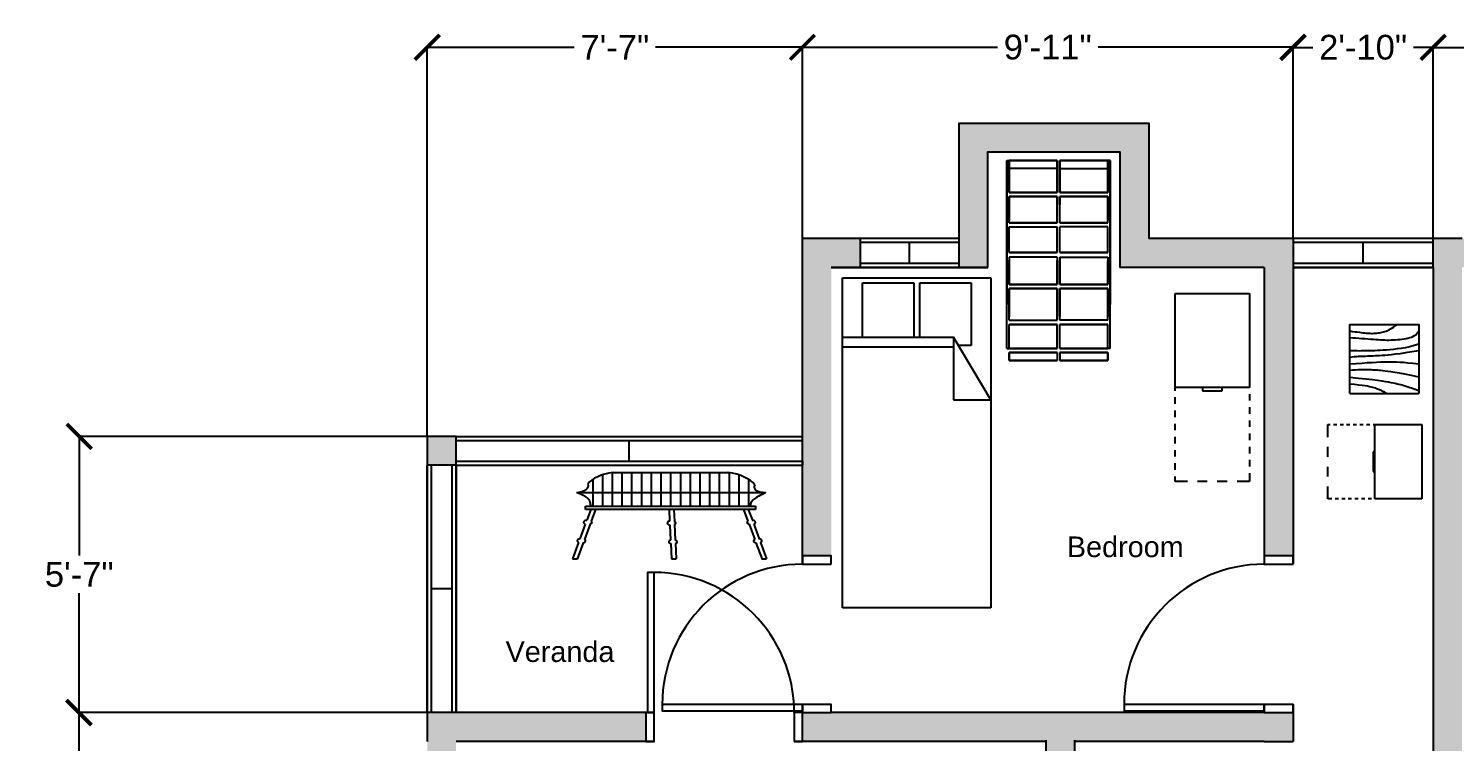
# Model space of a CAD drawing. Header units: inches. Extents: x -468 to 408, y -566 to 68.
# Drawn here: x -462.9 to -117, y -104.5 to 68.4 of the extents above; entities that cross this region are included whole.
import ezdxf

# ---------------------------------------------------------------- set-up
doc = ezdxf.new("R2010")
doc.units = ezdxf.units.IN
doc.header["$MEASUREMENT"] = 0
for name, color, linetype in [('Dimension', 34, 'Continuous'), ('Door Big', 3, 'Continuous'), ('Objects', 151, 'Continuous'), ('Offset', 20, 'Continuous'), ('Windows', 50, 'Continuous'), ('Writing', 95, 'Continuous')]:
    doc.layers.add(name, color=color, linetype=linetype)
doc.styles.get("Standard").update_dxf_attribs({"font": 'arial.ttf'})
doc.dimstyles.get("Standard").update_dxf_attribs({"dimtxt": 6, "dimasz": 6, "dimexe": 0.18, "dimexo": 0.0625, "dimgap": 0.09, "dimtad": 0, "dimtih": 1, "dimtoh": 1, "dimdec": 4, "dimzin": 0, "dimdsep": 46, "dimlunit": 4, "dimtxsty": 'Standard', "dimblk": 'ARCHTICK', "dimcen": 0.09, "dimclrd": 256, "dimclre": 256, "dimclrt": 256, "dimadec": 0, "dimazin": 0, "dimtfac": 1, "dimtdec": 4, "dimtofl": 0, "dimtmove": 0, "dimatfit": 3, "dimfxl": 1, "dimtfill": 1, "dimtolj": 1, "dimtzin": 0, "dimarcsym": 0})

# ---------------------------------------------------------------- blocks, each defined once
blk = doc.blocks.new('Bed - Queen')
at = {"linetype": 'Continuous'}
for p, q in [((0, -80.00003), (0, 0)), ((0, 0), (59.99999, 0)), ((59.99999, 0), (59.99999, -80.00003)), ((7.99999, -1.2), (28.79998, -1.2)), ((7.99999, -14.4), (7.99999, -1.2)), ((28.79998, -1.2), (28.79998, -14.4)), ((31.19999, -1.2), (51.99999, -1.2)), ((31.19999, -14.4), (31.19999, -1.2)), ((51.99999, -1.2), (51.99999, -16.4)), ((0, -14.4), (44.8, -14.4)), ((44.8, -16.8), (0, -16.8)), ((59.99999, -29.6), (44.8, -14.4)), ((44.8, -14.4), (44.8, -29.6)), ((51.99999, -16.4), (46.79936, -16.4)), ((44.8, -29.6), (59.99999, -29.6)), ((59.99999, -80.00003), (0, -80.00003))]:
    blk.add_line(p, q, dxfattribs=at)
blk = doc.blocks.new('Table - Square Woodgrain 42 x 42 in.')
at = {"linetype": 'Continuous'}
blk.add_line((0, -42), (42, -42), dxfattribs=at)
for points in [[(0, -4), (1.704, -4.2172), (3.2358, -4.4188), (4.615, -4.604), (5.8615, -4.7721), (6.9951, -4.9224), (8.0357, -5.0541), (9.0031, -5.1667), (9.9171, -5.2594), (10.7951, -5.3316), (11.6445, -5.3836), (12.4702, -5.4157), (13.277, -5.4283), (14.0698, -5.4217), (14.8535, -5.3964), (15.6331, -5.3526), (16.4133, -5.2908), (17.1986, -5.2103), (17.9913, -5.1062), (18.793, -4.9727), (19.6056, -4.8038), (20.4307, -4.5937), (21.2701, -4.3365), (22.1256, -4.0262), (22.9989, -3.6571), (23.888, -3.2272), (24.7756, -2.7516), (25.6408, -2.2491), (26.4624, -1.7387), (27.2195, -1.2395), (27.891, -0.7703), (28.456, -0.3501), (28.8934, 0.002)], [(0, -42), (0, 0), (42, 0), (42, -42)], [(0, -8), (1.8203, -8.1001), (3.6741, -8.2149), (5.5411, -8.3408), (7.4011, -8.4741), (9.2339, -8.6112), (11.0193, -8.7484), (12.7371, -8.8821), (14.3671, -9.0086), (15.8954, -9.1246), (17.3337, -9.2278), (18.6997, -9.3159), (20.0116, -9.387), (21.2871, -9.4389), (22.5442, -9.4696), (23.8008, -9.477), (25.0749, -9.459), (26.3791, -9.4137), (27.7049, -9.3403), (29.0383, -9.2382), (30.3655, -9.1068), (31.6728, -8.9455), (32.9461, -8.7535), (34.1717, -8.5304), (35.3358, -8.2756), (36.4268, -7.9863), (37.443, -7.6521), (38.3849, -7.2603), (39.253, -6.7986), (40.048, -6.2542), (40.7705, -5.6147), (41.421, -4.8674), (42, -4)], [(42, -12), (39.1784, -12.8621), (36.4519, -13.5654), (33.8246, -14.1294), (31.3004, -14.5731), (28.8832, -14.9161), (26.577, -15.1775), (24.3858, -15.3768), (22.3136, -15.5332), (20.3622, -15.6632), (18.5254, -15.7718), (16.7947, -15.8612), (15.1618, -15.9338), (13.6183, -15.9916), (12.1558, -16.0369), (10.7659, -16.0718), (9.4403, -16.0987), (8.1703, -16.1191), (6.9461, -16.1325), (5.7577, -16.1377), (4.595, -16.1335), (3.4479, -16.1188), (2.3064, -16.0924), (1.1604, -16.0532), (0, -16)], [(42, -16), (37.6529, -16.7365), (33.8802, -17.329), (30.6179, -17.7961), (27.8015, -18.1561), (25.3668, -18.4275), (23.2497, -18.6288), (21.3859, -18.7785), (19.7111, -18.8949), (18.1693, -18.9939), (16.7375, -19.0795), (15.401, -19.1534), (14.1449, -19.217), (12.9544, -19.2717), (11.8148, -19.3191), (10.7113, -19.3606), (9.6291, -19.3976), (8.5534, -19.4323), (7.47, -19.4689), (6.3643, -19.5122), (5.222, -19.5672), (4.0288, -19.6386), (2.7703, -19.7313), (1.4321, -19.8501), (0, -20)], [(0, -24), (3.9243, -23.6805), (7.4766, -23.4138), (10.6891, -23.1954), (13.5943, -23.0205), (16.2247, -22.8847), (18.6125, -22.7832), (20.7903, -22.7116), (22.7903, -22.6651), (24.6563, -22.642), (26.4764, -22.6507), (28.35, -22.7024), (30.3766, -22.8084), (32.6555, -22.98), (35.2861, -23.2283), (38.3678, -23.5645), (42, -24)], [(42, -32), (37.392, -31.017), (33.4585, -30.2231), (30.1291, -29.5949), (27.3334, -29.109), (25.0009, -28.742), (23.0612, -28.4707), (21.4439, -28.2716), (20.0786, -28.1215), (18.8998, -28.0002), (17.8609, -27.9014), (16.9206, -27.8219), (16.0371, -27.7588), (15.1691, -27.709), (14.2748, -27.6693), (13.3128, -27.6368), (12.2415, -27.6083), (11.0295, -27.5824), (9.6867, -27.5643), (8.233, -27.5608), (6.6884, -27.5787), (5.0728, -27.6248), (3.4062, -27.7058), (1.7086, -27.8286), (0, -28)], [(0, -32), (5.4026, -32.5358), (9.9494, -33.019), (13.7424, -33.4553), (16.8834, -33.8505), (19.4743, -34.2106), (21.6171, -34.5413), (23.4136, -34.8486), (24.9657, -35.1382), (26.3614, -35.4156), (27.6332, -35.6841), (28.7995, -35.9467), (29.8788, -36.2064), (30.8897, -36.4661), (31.8507, -36.7288), (32.7802, -36.9973), (33.6968, -37.2747), (34.6175, -37.5635), (35.5531, -37.8651), (36.5128, -38.1805), (37.506, -38.5108), (38.5421, -38.8568), (39.6302, -39.2197), (40.7797, -39.6004), (42, -40)], [(0, -36), (3.0098, -36.2857), (5.5354, -36.5643), (7.6368, -36.8359), (9.374, -37.1009), (10.807, -37.3597), (11.9957, -37.6126), (13.0002, -37.8599), (13.8804, -38.102), (14.6874, -38.3393), (15.4365, -38.5729), (16.1338, -38.8041), (16.7858, -39.0341), (17.3987, -39.264), (17.9787, -39.4952), (18.5322, -39.7288), (19.0655, -39.9662), (19.5832, -40.2081), (20.0842, -40.4544), (20.5657, -40.7046), (21.0249, -40.9581), (21.459, -41.2144), (21.8653, -41.4731), (22.2409, -41.7335), (22.5831, -41.9951)]]:
    blk.add_lwpolyline(points, dxfattribs=at)
blk = doc.blocks.new('File Cabinet - Letter')
at = {"linetype": 'Continuous'}
for p, q in [((0, 0), (15, 0)), ((0, -28.5), (0, 0)), ((15, 0), (15, -28.5)), ((15, -28.5), (0, -28.5)), ((0, -29.5), (0, -28.5)), ((5.5, -28.5), (5.5, -29.5)), ((9.5, -29.5), (9.5, -28.5)), ((0, -33.5), (0, -31.5)), ((5.5, -29.5), (9.5, -29.5)), ((15, -30.5), (15, -32.5)), ((15, -34.5), (15, -36.5)), ((0, -37.5), (0, -35.5)), ((0, -41.5), (0, -39.5)), ((15, -38.5), (15, -40.5)), ((15, -42.5), (15, -44.5)), ((0, -45.5), (0, -43.5)), ((0, -49.5), (0, -47.5)), ((15, -46.5), (15, -48.5)), ((0, -53.5), (0, -51.5)), ((15, -50.5), (15, -52.5)), ((15, -54.5), (15, -57)), ((0, -57), (0, -55.5)), ((2.5, -57), (0, -57)), ((6.5, -57), (4.5, -57)), ((10.5, -57), (8.5, -57)), ((15, -57), (12.5, -57))]:
    blk.add_line(p, q, dxfattribs=at)
blk = doc.blocks.new('A$C13CA6466')
at = {"linetype": 'Continuous'}
for p, q in [((0, 148), (0, 2464)), ((0, 1922), (0, 2464)), ((0, 2464), (0, 1922)), ((0, 2464), (1035, 2464)), ((49, 2464), (49, 2070)), ((49, 2070), (49, 2464)), ((49, 2070), (49, 2464)), ((49, 2464), (49, 2070)), ((1035, 2464), (49, 2464)), ((1035, 2464), (49, 2464)), ((1035, 2464), (49, 2464)), ((1035, 2070), (1035, 2464)), ((1035, 2464), (1035, 2070)), ((1035, 2070), (1035, 2464)), ((1035, 2070), (1035, 2464)), ((1089, 2070), (1089, 2464)), ((1089, 2070), (1089, 2464)), ((1089, 2464), (1089, 2070)), ((1089, 2070), (1089, 2464)), ((2124, 2464), (1089, 2464)), ((1089, 2464), (2074, 2464)), ((1089, 2464), (2074, 2464)), ((1089, 2464), (2074, 2464)), ((2074, 2464), (2074, 2070)), ((2074, 2070), (2074, 2464)), ((2074, 2070), (2074, 2464)), ((2074, 2464), (2074, 2070)), ((2124, 148), (2124, 2464)), ((2124, 2464), (2124, 1922)), ((2124, 1922), (2124, 2464)), ((1035, 2365), (49, 2365)), ((1035, 2365), (49, 2365)), ((1035, 2365), (49, 2365)), ((1035, 2365), (49, 2365)), ((49, 2365), (49, 2070)), ((49, 2365), (49, 2070)), ((49, 2365), (49, 2070)), ((49, 2365), (49, 2070)), ((1035, 2070), (1035, 2365)), ((1035, 2070), (1035, 2365)), ((1035, 2070), (1035, 2365)), ((1035, 2070), (1035, 2365)), ((1089, 2365), (2074, 2365)), ((1089, 2365), (2074, 2365)), ((1089, 2365), (2074, 2365)), ((1089, 2365), (2074, 2365)), ((1089, 2070), (1089, 2365)), ((1089, 2070), (1089, 2365)), ((1089, 2070), (1089, 2365)), ((1089, 2070), (1089, 2365)), ((2074, 2365), (2074, 2070)), ((2074, 2365), (2074, 2070)), ((2074, 2365), (2074, 2070)), ((2074, 2365), (2074, 2070)), ((1035, 2070), (49, 2070)), ((1035, 2070), (49, 2070)), ((49, 2070), (1035, 2070)), ((1035, 2070), (49, 2070)), ((1035, 2070), (49, 2070)), ((1035, 2070), (49, 2070)), ((1035, 2070), (49, 2070)), ((1035, 2070), (49, 2070)), ((1035, 2070), (49, 2070)), ((1035, 2070), (49, 2070)), ((49, 2070), (1035, 2070)), ((1035, 2070), (49, 2070)), ((49, 2020), (1035, 2020)), ((1035, 2020), (49, 2020)), ((1035, 2020), (49, 2020)), ((1035, 2020), (49, 2020)), ((1035, 2020), (49, 2020)), ((1035, 2020), (49, 2020)), ((1035, 2020), (49, 2020)), ((49, 2020), (1035, 2020)), ((49, 2020), (49, 1725)), ((49, 2020), (49, 1725)), ((49, 1725), (49, 2020)), ((49, 2020), (49, 1725)), ((49, 1697), (49, 2020)), ((49, 2020), (49, 1922)), ((49, 1922), (49, 2020)), ((1035, 1725), (1035, 2020)), ((1035, 1725), (1035, 2020)), ((1035, 1725), (1035, 2020)), ((1035, 1725), (1035, 2020)), ((1035, 1697), (1035, 2020)), ((1035, 1922), (1035, 2020)), ((1035, 2020), (1035, 1922)), ((1089, 2070), (2074, 2070)), ((2074, 2070), (1089, 2070)), ((1089, 2070), (2074, 2070)), ((1089, 2070), (2074, 2070)), ((1089, 2070), (2074, 2070)), ((1089, 2070), (2074, 2070)), ((1089, 2070), (2074, 2070)), ((1089, 2070), (2074, 2070)), ((1089, 2070), (2074, 2070)), ((2074, 2070), (1089, 2070)), ((1089, 2070), (2074, 2070)), ((1089, 2070), (2074, 2070)), ((2074, 2020), (1089, 2020)), ((1089, 2020), (2074, 2020)), ((1089, 2020), (2074, 2020)), ((1089, 2020), (2074, 2020)), ((1089, 2020), (2074, 2020)), ((1089, 2020), (2074, 2020)), ((1089, 2020), (2074, 2020)), ((2074, 2020), (1089, 2020)), ((1089, 1697), (1089, 2020)), ((1089, 1725), (1089, 2020)), ((1089, 1725), (1089, 2020)), ((1089, 1725), (1089, 2020)), ((1089, 1725), (1089, 2020)), ((1089, 2020), (1089, 1922)), ((1089, 1922), (1089, 2020)), ((2074, 1697), (2074, 2020)), ((2074, 2020), (2074, 1725)), ((2074, 1725), (2074, 2020)), ((2074, 2020), (2074, 1725)), ((2074, 2020), (2074, 1725)), ((2074, 1922), (2074, 2020)), ((2074, 2020), (2074, 1922)), ((0, 1331), (0, 1922)), ((0, 1922), (0, 1331)), ((49, 1922), (49, 1725)), ((1035, 1725), (1035, 1922)), ((1089, 1725), (1089, 1922)), ((2074, 1922), (2074, 1725)), ((2124, 1922), (2124, 1331)), ((2124, 1331), (2124, 1922)), ((1035, 1697), (49, 1697)), ((1035, 1697), (49, 1697)), ((1035, 1697), (49, 1697)), ((1035, 1697), (49, 1697)), ((49, 1697), (1035, 1697)), ((49, 1697), (1035, 1697)), ((1035, 1697), (49, 1697)), ((1035, 1697), (49, 1697)), ((1035, 1697), (49, 1697)), ((1035, 1697), (49, 1697)), ((49, 1647), (1035, 1647)), ((49, 1647), (1035, 1647)), ((49, 1331), (49, 1647)), ((49, 1331), (49, 1626)), ((49, 1331), (49, 1626)), ((1035, 1331), (1035, 1647)), ((1035, 1331), (1035, 1626)), ((1035, 1331), (1035, 1626)), ((1089, 1697), (2074, 1697)), ((1089, 1697), (2074, 1697)), ((1089, 1697), (2074, 1697)), ((1089, 1697), (2074, 1697)), ((2074, 1697), (1089, 1697)), ((2074, 1697), (1089, 1697)), ((1089, 1697), (2074, 1697)), ((1089, 1697), (2074, 1697)), ((1089, 1697), (2074, 1697)), ((1089, 1697), (2074, 1697)), ((2074, 1647), (1089, 1647)), ((2074, 1647), (1089, 1647)), ((1089, 1331), (1089, 1647)), ((1089, 1331), (1089, 1626)), ((1089, 1331), (1089, 1626)), ((2074, 1331), (2074, 1647)), ((2074, 1331), (2074, 1626)), ((2074, 1331), (2074, 1626)), ((0, 690), (0, 1331)), ((0, 1331), (0, 690)), ((49, 1331), (1035, 1331)), ((1035, 1331), (49, 1331)), ((49, 1331), (1035, 1331)), ((1035, 1331), (49, 1331)), ((49, 1331), (1035, 1331)), ((1035, 1331), (49, 1331)), ((49, 1331), (1035, 1331)), ((49, 1331), (1035, 1331)), ((1035, 1331), (49, 1331)), ((1035, 1331), (49, 1331)), ((1035, 1331), (49, 1331)), ((1035, 1331), (49, 1331)), ((1035, 1331), (49, 1331)), ((49, 1331), (1035, 1331)), ((49, 1331), (1035, 1331)), ((49, 1331), (1035, 1331)), ((1035, 1273), (49, 1273)), ((49, 1273), (49, 936)), ((49, 1232), (49, 936)), ((49, 1232), (49, 936)), ((49, 936), (49, 1232)), ((49, 936), (49, 1232)), ((1035, 1273), (1035, 936)), ((1035, 936), (1035, 1232)), ((1035, 936), (1035, 1232)), ((1035, 936), (1035, 1232)), ((1035, 1232), (1035, 936)), ((2074, 1331), (1089, 1331)), ((2074, 1331), (1089, 1331)), ((2074, 1331), (1089, 1331)), ((1089, 1331), (2074, 1331)), ((1089, 1331), (2074, 1331)), ((1089, 1331), (2074, 1331)), ((1089, 1331), (2074, 1331)), ((1089, 1331), (2074, 1331)), ((2074, 1331), (1089, 1331)), ((2074, 1331), (1089, 1331)), ((1089, 1331), (2074, 1331)), ((2074, 1331), (1089, 1331)), ((1089, 1331), (2074, 1331)), ((2074, 1331), (1089, 1331)), ((1089, 1331), (2074, 1331)), ((2074, 1331), (1089, 1331)), ((1089, 1273), (2074, 1273)), ((1089, 1273), (1089, 936)), ((1089, 1232), (1089, 936)), ((1089, 936), (1089, 1232)), ((1089, 936), (1089, 1232)), ((1089, 936), (1089, 1232)), ((2074, 1273), (2074, 936)), ((2074, 936), (2074, 1232)), ((2074, 936), (2074, 1232)), ((2074, 1232), (2074, 936)), ((2074, 1232), (2074, 936)), ((2124, 1331), (2124, 690)), ((2124, 690), (2124, 1331)), ((1035, 936), (49, 936)), ((1035, 936), (49, 936)), ((1035, 936), (49, 936)), ((1035, 936), (49, 936)), ((49, 936), (1035, 936)), ((49, 936), (1035, 936)), ((1035, 936), (49, 936)), ((1035, 936), (49, 936)), ((49, 936), (1035, 936)), ((49, 936), (1035, 936)), ((49, 936), (1035, 936)), ((1035, 936), (49, 936)), ((49, 542), (49, 887)), ((49, 542), (49, 887)), ((49, 542), (49, 887)), ((49, 542), (49, 887)), ((49, 887), (49, 542)), ((49, 887), (1035, 887)), ((49, 887), (1035, 887)), ((1035, 887), (49, 887)), ((1035, 887), (49, 887)), ((49, 887), (1035, 887)), ((1035, 887), (49, 887)), ((1035, 887), (49, 887)), ((49, 887), (1035, 887)), ((49, 887), (49, 690)), ((49, 690), (49, 887)), ((49, 887), (49, 591)), ((1035, 542), (1035, 887)), ((1035, 542), (1035, 887)), ((1035, 887), (1035, 542)), ((1035, 542), (1035, 887)), ((1035, 542), (1035, 887)), ((1035, 690), (1035, 887)), ((1035, 887), (1035, 690)), ((1035, 591), (1035, 887)), ((1089, 936), (2074, 936)), ((2074, 936), (1089, 936)), ((2074, 936), (1089, 936)), ((2074, 936), (1089, 936)), ((1089, 936), (2074, 936)), ((1089, 936), (2074, 936)), ((2074, 936), (1089, 936)), ((2074, 936), (1089, 936)), ((1089, 936), (2074, 936)), ((1089, 936), (2074, 936)), ((1089, 936), (2074, 936)), ((1089, 936), (2074, 936)), ((1089, 542), (1089, 887)), ((1089, 542), (1089, 887)), ((1089, 887), (1089, 542)), ((1089, 542), (1089, 887)), ((1089, 542), (1089, 887)), ((2074, 887), (1089, 887)), ((1089, 887), (2074, 887)), ((1089, 887), (2074, 887)), ((2074, 887), (1089, 887)), ((1089, 887), (2074, 887)), ((1089, 887), (2074, 887)), ((2074, 887), (1089, 887)), ((2074, 887), (1089, 887)), ((1089, 887), (1089, 690)), ((1089, 690), (1089, 887)), ((1089, 591), (1089, 887)), ((2074, 887), (2074, 542)), ((2074, 542), (2074, 887)), ((2074, 542), (2074, 887)), ((2074, 542), (2074, 887)), ((2074, 542), (2074, 887)), ((2074, 690), (2074, 887)), ((2074, 887), (2074, 690)), ((2074, 887), (2074, 591)), ((49, 542), (49, 690)), ((49, 690), (49, 591)), ((49, 542), (49, 591)), ((49, 591), (49, 542)), ((49, 497), (49, 542)), ((1035, 690), (1035, 542)), ((1035, 591), (1035, 690)), ((1035, 591), (1035, 542)), ((1035, 591), (1035, 542)), ((1035, 497), (1035, 542)), ((1089, 690), (1089, 542)), ((1089, 591), (1089, 690)), ((1089, 591), (1089, 542)), ((1089, 591), (1089, 542)), ((1089, 497), (1089, 542)), ((2074, 542), (2074, 690)), ((2074, 690), (2074, 591)), ((2074, 591), (2074, 542)), ((2074, 542), (2074, 591)), ((2074, 497), (2074, 542)), ((49, 497), (1035, 497)), ((1035, 444), (49, 444)), ((1035, 444), (49, 444)), ((49, 444), (1035, 444)), ((49, 148), (49, 444)), ((49, 148), (49, 444)), ((49, 148), (49, 444)), ((49, 148), (49, 444)), ((49, 148), (49, 444)), ((1035, 148), (1035, 444)), ((1035, 148), (1035, 444)), ((1035, 148), (1035, 444)), ((1035, 148), (1035, 444)), ((1035, 148), (1035, 444)), ((2074, 497), (1089, 497)), ((2074, 444), (1089, 444)), ((1089, 444), (2074, 444)), ((1089, 444), (2074, 444)), ((1089, 148), (1089, 444)), ((1089, 148), (1089, 444)), ((1089, 148), (1089, 444)), ((1089, 148), (1089, 444)), ((1089, 148), (1089, 444)), ((2074, 148), (2074, 444)), ((2074, 148), (2074, 444)), ((2074, 148), (2074, 444)), ((2074, 148), (2074, 444)), ((2074, 148), (2074, 444)), ((0, 148), (1035, 148)), ((1035, 148), (49, 148)), ((49, 148), (1035, 148)), ((1035, 148), (49, 148)), ((1035, 148), (49, 148)), ((49, 148), (1035, 148)), ((1035, 148), (49, 148)), ((1035, 148), (49, 148)), ((1035, 148), (49, 148)), ((1035, 148), (49, 148)), ((49, 148), (1035, 148)), ((49, 148), (1035, 148)), ((1035, 99), (49, 99)), ((1035, 99), (49, 99)), ((49, 99), (1035, 99)), ((49, 99), (1035, 99)), ((49, 99), (49, 0)), ((49, 0), (49, 99)), ((49, 99), (49, 0)), ((49, 99), (49, 0)), ((1035, 99), (1035, 0)), ((1035, 99), (1035, 0)), ((1035, 99), (1035, 0)), ((1035, 99), (1035, 0)), ((2124, 148), (1089, 148)), ((2074, 148), (1089, 148)), ((2074, 148), (1089, 148)), ((1089, 148), (2074, 148)), ((1089, 148), (2074, 148)), ((1089, 148), (2074, 148)), ((1089, 148), (2074, 148)), ((2074, 148), (1089, 148)), ((1089, 148), (2074, 148)), ((1089, 148), (2074, 148)), ((2074, 148), (1089, 148)), ((1089, 148), (2074, 148)), ((2074, 99), (1089, 99)), ((2074, 99), (1089, 99)), ((1089, 99), (2074, 99)), ((1089, 99), (2074, 99)), ((1089, 99), (1089, 0)), ((1089, 99), (1089, 0)), ((1089, 99), (1089, 0)), ((1089, 99), (1089, 0)), ((2074, 99), (2074, 0)), ((2074, 99), (2074, 0)), ((2074, 0), (2074, 99)), ((2074, 99), (2074, 0)), ((49, 0), (1035, 0)), ((1035, 0), (49, 0)), ((1035, 0), (49, 0)), ((1035, 0), (49, 0)), ((1089, 0), (2074, 0)), ((1089, 0), (2074, 0)), ((1089, 0), (2074, 0)), ((2074, 0), (1089, 0))]:
    blk.add_line(p, q, dxfattribs=at)
blk = doc.blocks.new('A$C41E629C6')
for p, q in [((612, 2667), (612, 1631)), ((618, 2671), (2418, 2671)), ((762, 2671), (762, 1631)), ((912, 2671), (912, 1631)), ((1062, 2671), (1062, 1631)), ((1212, 2671), (1212, 1631)), ((1362, 2671), (1362, 1631)), ((1512, 2671), (1512, 1631)), ((1662, 2671), (1662, 1631)), ((1812, 2671), (1812, 1631)), ((1962, 2671), (1962, 1631)), ((2112, 2671), (2112, 1631)), ((2262, 2671), (2262, 1631)), ((2412, 2671), (2412, 1631)), ((312, 2458), (312, 1631)), ((462, 2599), (462, 1631)), ((2562, 2599), (2562, 1631)), ((2712, 2458), (2712, 1631)), ((65, 2060), (2969, 2060)), ((203, 1531), (203, 1632)), ((203, 1632), (2817, 1632)), ((2817, 1632), (2817, 1531)), ((2817, 1531), (203, 1531)), ((282, 1531), (220, 1199)), ((355, 1531), (289, 1172)), ((1489, 1534), (1497, 1173)), ((1561, 1535), (1570, 1161)), ((2636, 1531), (2703, 1172)), ((2709, 1531), (2771, 1199)), ((198, 1080), (114, 627)), ((272, 1080), (185, 612)), ((1500, 1052), (1511, 592)), ((1572, 1067), (1583, 591)), ((2720, 1080), (2807, 612)), ((2793, 1080), (2877, 627)), ((94, 519), (0, 13)), ((165, 508), (71, 0)), ((1514, 482), (1525, 13)), ((1586, 486), (1597, 13)), ((2826, 508), (2921, 0)), ((2897, 519), (2991, 13)), ((0, 13), (73, 13)), ((1525, 13), (1597, 13)), ((2918, 13), (2991, 13))]:
    blk.add_line(p, q)
for centre in [(295, 1118), (1587, 1110), (2697, 1118)]:
    blk.add_circle(centre, 5.41)
for centre, radius, start, end in [((761, 2132), 555, 103.7102, 160.5859), ((2232, 2076), 617, 20.5201, 74.8378), ((41, 2263), 204, 276.1328, 15.2766), ((2964, 2226), 167, 156.881, 271.9479), ((235, 1134), 65.8, 102.9487, 235.9835), ((235, 1134), 65.8, 303.5933, 35.3388), ((1525, 1113), 65.8, 114.8226, 247.8574), ((1525, 1113), 65.8, 315.4673, 47.2127), ((2756, 1134), 65.8, 144.6612, 236.4067), ((2756, 1134), 65.8, 304.0165, 77.0513), ((138, 567), 64.9, 111.2714, 227.6607), ((138, 567), 64.9, 295.1161, 43.816), ((1547, 538), 64.9, 123.1453, 239.5347), ((1547, 538), 64.9, 306.99, 55.69), ((2854, 567), 64.9, 136.184, 244.8839), ((2854, 567), 64.9, 312.3393, 68.7286)]:
    blk.add_arc(centre, radius, start, end)
for points, knots in [([(63, 2060), (86, 2050), (314, 1838), (253, 1703), (291, 1635), (294, 1631)], [31.386719, 31.386719, 31.386719, 31.386719, 121.33021, 317.431291, 330.060955, 330.060955, 330.060955, 330.060955]), ([(2969, 2060), (2991, 2052), (2720, 1835), (2749, 1694), (2733, 1632)], [0, 0, 0, 0, 121.33021, 291.286082, 291.286082, 291.286082, 291.286082])]:
    blk.add_open_spline(points, degree=3, knots=knots)
blk = doc.blocks.new('_ArchTick')
at = {"color": 0, "linetype": 'ByBlock', "const_width": 0.15}
blk.add_lwpolyline([(-0.5, -0.5), (0.5, 0.5)], dxfattribs=at)
blk = doc.blocks.new('*D278')
at = {"layer": 'Defpoints', "color": 0, "transparency": 16777216}
for p in [(-122.15, 63.84), (-122.15, 17.46), (44.85, 17.46)]:
    blk.add_point(p, dxfattribs=at)
at = {"layer": 'Dimension', "lineweight": -2, "transparency": 16777216}
for p, q in [((-122.15, 17.53), (-122.15, 64.02)), ((-122.15, 63.84), (-51.1, 63.84)), ((44.85, 63.84), (-26.21, 63.84)), ((44.85, 17.53), (44.85, 64.02))]:
    blk.add_line(p, q, dxfattribs=at)
at = {"layer": 'Dimension', "lineweight": -2, "transparency": 16777216, "xscale": 6, "yscale": 6, "zscale": 6, "rotation": 180}
blk.add_blockref('_ArchTick', (-122.15, 63.84), dxfattribs=at)
at = {"layer": 'Dimension', "lineweight": -2, "transparency": 16777216, "xscale": 6, "yscale": 6, "zscale": 6}
blk.add_blockref('_ArchTick', (44.85, 63.84), dxfattribs=at)
at = {"layer": 'Dimension', "transparency": 16777216, "insert": (-38.65, 63.84), "char_height": 6, "attachment_point": 5, "bg_fill": 3, "box_fill_scale": 1.25, "bg_fill_color": 256, "bg_fill_true_color": 13158600, "bg_fill_transparency": 0}
blk.add_mtext('\\A1;13\'-11"', dxfattribs=at)
blk = doc.blocks.new('*D279')
at = {"layer": 'Defpoints', "color": 0, "transparency": 16777216}
for p in [(-275.15, 63.87), (-275.15, 17.46), (-156.15, 17.46)]:
    blk.add_point(p, dxfattribs=at)
at = {"layer": 'Dimension', "lineweight": -2, "transparency": 16777216}
for p, q in [((-275.15, 17.53), (-275.15, 64.05)), ((-275.15, 63.87), (-226.05, 63.87)), ((-156.15, 63.87), (-205.26, 63.87)), ((-156.15, 17.53), (-156.15, 64.05))]:
    blk.add_line(p, q, dxfattribs=at)
at = {"layer": 'Dimension', "lineweight": -2, "transparency": 16777216, "xscale": 6, "yscale": 6, "zscale": 6, "rotation": 180}
blk.add_blockref('_ArchTick', (-275.15, 63.87), dxfattribs=at)
at = {"layer": 'Dimension', "lineweight": -2, "transparency": 16777216, "xscale": 6, "yscale": 6, "zscale": 6}
blk.add_blockref('_ArchTick', (-156.15, 63.87), dxfattribs=at)
at = {"layer": 'Dimension', "transparency": 16777216, "insert": (-215.65, 63.87), "char_height": 6, "attachment_point": 5, "bg_fill": 3, "box_fill_scale": 1.25, "bg_fill_color": 256, "bg_fill_true_color": 13158600, "bg_fill_transparency": 0}
blk.add_mtext('\\A1;9\'-11"', dxfattribs=at)
blk = doc.blocks.new('*D280')
at = {"layer": 'Defpoints', "color": 0, "transparency": 16777216}
for p in [(-122.15, 63.84), (-156.15, 17.46), (-122.15, 17.46)]:
    blk.add_point(p, dxfattribs=at)
at = {"layer": 'Dimension', "lineweight": -2, "transparency": 16777216}
for p, q in [((-156.15, 17.53), (-156.15, 64.02)), ((-156.15, 63.84), (-149.6, 63.84)), ((-122.15, 63.84), (-128.7, 63.84)), ((-122.15, 17.53), (-122.15, 64.02))]:
    blk.add_line(p, q, dxfattribs=at)
at = {"layer": 'Dimension', "lineweight": -2, "transparency": 16777216, "xscale": 6, "yscale": 6, "zscale": 6, "rotation": 180}
blk.add_blockref('_ArchTick', (-156.15, 63.84), dxfattribs=at)
at = {"layer": 'Dimension', "lineweight": -2, "transparency": 16777216, "xscale": 6, "yscale": 6, "zscale": 6}
blk.add_blockref('_ArchTick', (-122.15, 63.84), dxfattribs=at)
at = {"layer": 'Dimension', "transparency": 16777216, "insert": (-139.15, 63.84), "char_height": 6, "attachment_point": 5, "bg_fill": 3, "box_fill_scale": 1.25, "bg_fill_color": 256, "bg_fill_true_color": 13158600, "bg_fill_transparency": 0}
blk.add_mtext('\\A1;2\'-10"', dxfattribs=at)
blk = doc.blocks.new('*D281')
at = {"layer": 'Defpoints', "color": 0, "transparency": 16777216}
for p in [(-275.15, 63.87), (-366.15, -30.54), (-275.15, -30.54)]:
    blk.add_point(p, dxfattribs=at)
at = {"layer": 'Dimension', "lineweight": -2, "transparency": 16777216}
for p, q in [((-366.15, -30.47), (-366.15, 64.05)), ((-366.15, 63.87), (-328.69, 63.87)), ((-275.15, 63.87), (-312.61, 63.87)), ((-275.15, -30.47), (-275.15, 64.05))]:
    blk.add_line(p, q, dxfattribs=at)
at = {"layer": 'Dimension', "lineweight": -2, "transparency": 16777216, "xscale": 6, "yscale": 6, "zscale": 6, "rotation": 180}
blk.add_blockref('_ArchTick', (-366.15, 63.87), dxfattribs=at)
at = {"layer": 'Dimension', "lineweight": -2, "transparency": 16777216, "xscale": 6, "yscale": 6, "zscale": 6}
blk.add_blockref('_ArchTick', (-275.15, 63.87), dxfattribs=at)
at = {"layer": 'Dimension', "transparency": 16777216, "insert": (-320.65, 63.87), "char_height": 6, "attachment_point": 5, "bg_fill": 3, "box_fill_scale": 1.25, "bg_fill_color": 256, "bg_fill_true_color": 13158600, "bg_fill_transparency": 0}
blk.add_mtext('\\A1;7\'-7"', dxfattribs=at)
blk = doc.blocks.new('*D282')
at = {"layer": 'Defpoints', "color": 0, "transparency": 16777216}
for p in [(-366.15, -97.54), (-450.7, -219.54), (-366.15, -219.54)]:
    blk.add_point(p, dxfattribs=at)
at = {"layer": 'Dimension', "lineweight": -2, "transparency": 16777216}
for p, q in [((-366.21, -97.54), (-450.88, -97.54)), ((-450.7, -97.54), (-450.7, -155.38)), ((-450.7, -219.54), (-450.7, -161.69)), ((-366.21, -219.54), (-450.88, -219.54))]:
    blk.add_line(p, q, dxfattribs=at)
at = {"layer": 'Dimension', "lineweight": -2, "transparency": 16777216, "xscale": 6, "yscale": 6, "zscale": 6}
for p, rotation in [((-450.7, -97.54), 90), ((-450.7, -219.54), 270)]:
    blk.add_blockref('_ArchTick', p, dxfattribs=dict(at, rotation=rotation))
at = {"layer": 'Dimension', "transparency": 16777216, "insert": (-450.7, -158.54), "char_height": 6, "attachment_point": 5, "bg_fill": 3, "box_fill_scale": 1.25, "bg_fill_color": 256, "bg_fill_true_color": 13158600, "bg_fill_transparency": 0}
blk.add_mtext('\\A1;10\'-2"', dxfattribs=at)
blk = doc.blocks.new('*D283')
at = {"layer": 'Defpoints', "color": 0, "transparency": 16777216}
for p in [(-366.15, -30.54), (-450.57, -97.54), (-366.15, -97.54)]:
    blk.add_point(p, dxfattribs=at)
at = {"layer": 'Dimension', "lineweight": -2, "transparency": 16777216}
for p, q in [((-366.21, -30.54), (-450.75, -30.54)), ((-450.57, -30.54), (-450.57, -60.89)), ((-450.57, -97.54), (-450.57, -67.18)), ((-366.21, -97.54), (-450.75, -97.54))]:
    blk.add_line(p, q, dxfattribs=at)
at = {"layer": 'Dimension', "lineweight": -2, "transparency": 16777216, "xscale": 6, "yscale": 6, "zscale": 6}
for p, rotation in [((-450.57, -30.54), 90), ((-450.57, -97.54), 270)]:
    blk.add_blockref('_ArchTick', p, dxfattribs=dict(at, rotation=rotation))
at = {"layer": 'Dimension', "transparency": 16777216, "insert": (-450.57, -64.04), "char_height": 6, "attachment_point": 5, "bg_fill": 3, "box_fill_scale": 1.25, "bg_fill_color": 256, "bg_fill_true_color": 13158600, "bg_fill_transparency": 0}
blk.add_mtext('\\A1;5\'-7"', dxfattribs=at)

msp = doc.modelspace()

# ---------------------------------------------------------------- hatches: boundary and pattern name
at = {"layer": 'Offset'}
h = msp.add_hatch(color=256, dxfattribs=at)
h.dxf.hatch_style = 1
h.paths.add_polyline_path([(-92.1517, -189.51492), (37.84897, -189.51492), (37.84897, -206.56488), (41.26247, -209.97837), (46.21222, -205.02863), (44.84897, -203.66538), (44.84897, -182.51492), (18.84904, -182.51492), (18.84904, -177.26741), (11.84904, -177.26741), (11.84904, -182.51492), (-45.1517, -182.51492), (-45.1517, -154.53569), (-52.1517, -154.53569), (-52.1517, -182.51492), (-99.1517, -182.51492), (-99.1517, -273.92351), (-92.1517, -273.92351)])
h.paths.add_polyline_path([(44.84897, 17.46431), (-33.14836, 17.46431), (-33.14836, 10.46431), (37.84897, 10.46431), (37.84897, -117.53569), (-61.98935, -117.53569), (-61.98935, -124.53569), (-52.1517, -124.53569), (-45.1517, -124.53569), (11.84904, -124.53569), (11.84904, -150.26741), (18.84904, -150.26741), (18.84904, -124.53569), (44.84897, -124.53569)])
h.paths.add_polyline_path([(-99.98935, -117.53569), (-115.15103, -117.53569), (-115.15103, 10.46431), (-79.14836, 10.46431), (-79.14836, 17.46431), (-115.15103, 17.46431), (-122.15103, 17.46431), (-122.15103, 10.46431), (-122.15103, -124.53569), (-99.98935, -124.53569)])
h.paths.add_polyline_path([(-156.15103, 17.46431), (-163.15103, 17.46431), (-191.15103, 17.46431), (-191.15103, 45.46431), (-237.15103, 45.46431), (-237.15103, 17.46431), (-237.15103, 10.46431), (-230.15103, 10.46431), (-230.15103, 38.46431), (-198.15103, 38.46431), (-198.15103, 10.46431), (-163.15103, 10.46431), (-163.15103, -59.53569), (-156.15103, -59.53569), (-156.15103, 10.46431)])
h.paths.add_polyline_path([(-261.15103, 17.46431), (-275.15103, 17.46431), (-275.15103, 10.46431), (-275.15103, -30.53569), (-275.15103, -37.53569), (-275.15103, -59.53569), (-268.15103, -59.53569), (-268.15103, 10.46431), (-261.15103, 10.46431)])
h.paths.add_polyline_path([(-359.15103, -30.53569), (-366.15103, -30.53569), (-366.15103, -37.53569), (-359.15103, -37.53569)])
h.paths.add_polyline_path([(-313.15103, -97.53569), (-359.15103, -97.53569), (-366.15103, -97.53569), (-366.15103, -104.53569), (-366.15103, -113.23828), (-359.15103, -113.23828), (-359.15103, -104.53569), (-313.15103, -104.53569)])
h.paths.add_polyline_path([(-156.15103, -97.53569), (-163.15103, -97.53569), (-268.15103, -97.53569), (-275.15103, -97.53569), (-275.15103, -104.53569), (-216.15006, -104.53569), (-216.15006, -174.23828), (-209.15006, -174.23828), (-209.15006, -104.53569), (-163.15103, -104.53569), (-156.15103, -104.53569)])
h.paths.add_polyline_path([(44.84897, -314.53569), (44.83137, -300.42084), (46.23215, -299.02006), (41.2824, -294.07032), (37.84897, -297.50375), (37.84897, -314.53569), (-92.1517, -314.53569), (-92.1517, -311.92351), (-99.1517, -311.92351), (-99.1517, -314.53569), (-109.78633, -314.53569), (-109.78633, -321.53569), (44.84897, -321.53569)])
h.paths.add_polyline_path([(-147.78633, -314.53569), (-157.16135, -314.53569), (-157.24173, -260.29566), (-225.14998, -260.19514), (-225.14998, -267.20138), (-164.23138, -267.28597), (-164.16135, -314.53569), (-312.15115, -314.53569), (-312.15115, -309.13889), (-319.15115, -309.13889), (-319.15115, -314.53569), (-359.15103, -314.53569), (-359.15103, -309.13889), (-366.15103, -309.13889), (-366.15103, -321.53569), (-147.78633, -321.53569)])
h.paths.add_polyline_path([(-300.31671, -212.23828), (-359.15103, -212.23828), (-386.15103, -212.23828), (-386.15103, -166.23828), (-359.15103, -166.23828), (-359.15103, -159.23828), (-366.15103, -159.23828), (-393.15103, -159.23828), (-393.15103, -219.23828), (-366.15103, -219.23828), (-366.15103, -227.89983), (-359.15103, -227.89983), (-359.15103, -219.53569), (-359.15103, -219.23828), (-300.31671, -219.23828)])
h.paths.add_polyline_path([(-263.14998, -219.23828), (-209.15006, -219.23828), (-209.15006, -212.23828), (-216.15006, -212.23828), (-270.31671, -212.23828), (-270.31671, -219.23828), (-270.14998, -219.23828), (-270.14998, -260.13889), (-359.15103, -260.13889), (-359.15103, -254.89983), (-366.15103, -254.89983), (-366.15103, -267.13889), (-359.15103, -267.13889), (-319.15115, -267.13889), (-312.15115, -267.13889), (-270.15484, -267.13889), (-263.14998, -267.14861), (-263.14998, -260.13889)])

# ---------------------------------------------------------------- linework, layer by layer
for p, q in [((-237.15103, 17.46431), (-275.15103, 17.46431)), ((-275.15103, 10.46431), (-275.15103, 17.46431)), ((-163.15103, 17.46431), (-191.15103, 17.46431)), ((-115.15103, 17.46431), (-163.15103, 17.46431)), ((-275.15103, -30.53569), (-275.15103, 10.46431)), ((-268.15103, 10.46431), (-230.15103, 10.46431)), ((-230.15103, 10.46431), (-268.15103, 10.46431)), ((-163.15103, 10.46431), (-198.15103, 10.46431)), ((-163.15103, 10.46431), (-163.15103, -61.53569)), ((-122.15103, 10.46431), (-156.15103, 10.46431)), ((-156.15103, 10.46431), (-156.15103, -61.53569)), ((-366.15103, -30.53569), (-366.15103, -104.53569)), ((-359.15103, -30.53569), (-366.15103, -30.53569)), ((-359.15103, -30.53569), (-275.15103, -30.53569)), ((-359.15103, -37.53569), (-359.15103, -97.53569)), ((-275.15103, -61.53569), (-275.15103, -37.53569)), ((-275.15103, -97.53569), (-275.15103, -95.53569)), ((-268.15103, -97.53569), (-268.15103, -95.53569)), ((-163.15103, -95.53569), (-163.15103, -97.53569)), ((-156.15103, -95.53569), (-156.15103, -104.53569)), ((-311.15103, -97.53569), (-359.15103, -97.53569)), ((-275.15103, -97.53569), (-277.15103, -97.53569)), ((-163.15103, -97.53569), (-268.15103, -97.53569)), ((-311.15103, -104.53569), (-359.15103, -104.53569)), ((-275.15103, -104.53569), (-277.15103, -104.53569)), ((-216.15006, -104.53569), (-275.15103, -104.53569)), ((-216.15006, -104.23828), (-216.15006, -176.23828)), ((-209.15006, -104.23828), (-209.15006, -176.23828)), ((-163.15103, -104.53569), (-209.15006, -104.53569)), ((-163.15103, -104.53569), (-156.15103, -104.53569))]:
    msp.add_line(p, q)
for points in [[(-237.15103, 17.46431), (-237.15103, 45.46431), (-191.15103, 45.46431), (-191.15103, 17.46431)], [(-230.15103, 10.46431), (-230.15103, 38.46431), (-198.15103, 38.46431), (-198.15103, 10.46431)], [(-122.15103, 10.46431), (-122.15103, -124.53569), (-97.98935, -124.53569)], [(-359.15103, -97.53569), (-359.15103, -37.53569), (-275.15103, -37.53569)]]:
    msp.add_lwpolyline(points)
at = {"layer": 'Door Big'}
for points in [[(-268.15103, -61.53569), (-268.15103, -59.53569), (-275.15103, -59.53569), (-275.15103, -61.53569)], [(-156.15103, -61.53569), (-156.15103, -59.53569), (-163.15103, -59.53569), (-163.15103, -61.53569)], [(-312.75103, -97.53569), (-311.15103, -97.53569), (-311.15103, -63.53569), (-312.75103, -63.53569)], [(-275.15103, -97.13569), (-275.15103, -95.53569), (-309.15103, -95.53569), (-309.15103, -97.13569)], [(-268.15103, -97.53569), (-268.15103, -95.53569), (-275.15103, -95.53569), (-275.15103, -97.53569)], [(-163.15103, -97.13569), (-163.15103, -95.53569), (-197.15103, -95.53569), (-197.15103, -97.13569)], [(-156.15103, -97.53569), (-156.15103, -95.53569), (-163.15103, -95.53569), (-163.15103, -97.53569)], [(-313.15103, -104.53569), (-311.15103, -104.53569), (-311.15103, -97.53569), (-313.15103, -97.53569)], [(-277.15103, -104.53569), (-275.15103, -104.53569), (-275.15103, -97.53569), (-277.15103, -97.53569)]]:
    msp.add_lwpolyline(points, close=True, dxfattribs=at)
for centre, start, end in [((-275.15103, -95.53569), 90, 180), ((-163.15103, -95.53569), 90, 180), ((-311.15103, -97.53569), 0, 90)]:
    msp.add_arc(centre, 34, start, end, dxfattribs=at)
at = {"layer": 'Windows'}
for p, q in [((-237.15103, 17.46431), (-261.15103, 17.46431)), ((-261.15103, 17.46431), (-261.15103, 10.46431)), ((-237.15103, 10.46431), (-237.15103, 17.46431)), ((-122.15103, 17.46431), (-156.15103, 17.46431)), ((-156.15103, 17.46431), (-156.15103, 10.46431)), ((-122.15103, 10.46431), (-122.15103, 17.46431)), ((-237.15103, 16.46431), (-261.15103, 16.46431)), ((-249.15103, 11.46431), (-249.15103, 16.46431)), ((-122.15103, 16.46431), (-156.15103, 16.46431)), ((-139.15103, 11.46431), (-139.15103, 16.46431)), ((-261.15103, 11.46431), (-237.15103, 11.46431)), ((-261.15103, 10.46431), (-237.15103, 10.46431)), ((-156.15103, 11.46431), (-122.15103, 11.46431)), ((-156.15103, 10.46431), (-122.15103, 10.46431)), ((-359.15103, -37.53569), (-359.15103, -30.53569)), ((-359.15103, -30.53569), (-275.15103, -30.53569)), ((-275.15103, -31.53569), (-275.15103, -30.53569)), ((-275.15103, -37.53569), (-275.15103, -30.53569)), ((-359.15103, -31.53569), (-275.15103, -31.53569)), ((-317.15103, -36.53569), (-317.15103, -31.53569)), ((-359.15103, -37.53569), (-366.15103, -37.53569)), ((-366.15103, -97.53569), (-366.15103, -37.53569)), ((-365.15103, -97.53569), (-365.15103, -37.53569)), ((-360.15103, -97.53569), (-360.15103, -37.53569)), ((-359.15103, -36.53569), (-275.15103, -36.53569)), ((-359.15103, -97.53569), (-359.15103, -37.53569)), ((-359.15103, -37.53569), (-275.15103, -37.53569)), ((-275.15103, -36.53569), (-275.15103, -37.53569)), ((-360.15103, -67.53569), (-365.15103, -67.53569)), ((-359.15103, -97.53569), (-366.15103, -97.53569))]:
    msp.add_line(p, q, dxfattribs=at)

# ---------------------------------------------------------------- block references
at = {"layer": 'Objects'}
for name, p, xscale, yscale, zscale in [('A$C13CA6466', (-225.59917, -12.11749), 0.01181102362204724, 0.01968503937007874, 0.03937007874015748), ('A$C41E629C6', (-330.93972, -60.32856), 0.01574803149606299, 0.007874015748031496, 0.5)]:
    msp.add_blockref(name, p, dxfattribs=dict(at, xscale=xscale, yscale=yscale, zscale=zscale))
at = {"layer": 'Objects', "xscale": 0.6}
msp.add_blockref('Bed - Queen', (-265.42079, 7.92315), dxfattribs=at)
at = {"layer": 'Objects'}
for name, p, xscale, yscale in [('File Cabinet - Letter', (-184.74059, 4.15309), 1.2, 0.8), ('Table - Square Woodgrain 42 x 42 in.', (-142.40838, -3.36139), 0.4, 0.4)]:
    msp.add_blockref(name, p, dxfattribs=dict(at, xscale=xscale, yscale=yscale))
at = {"layer": 'Objects', "xscale": 1.2, "yscale": 0.4, "rotation": 270}
msp.add_blockref('File Cabinet - Letter', (-124.94687, -27.68067), dxfattribs=at)

# ---------------------------------------------------------------- texts
at = {"layer": 'Writing', "char_height": 0.2, "attachment_point": 1}
for s, insert in [('{\\C7;\\P\\P \\H25x;\\C256;Bedroom}', (-211.09141, -54.14477)), ('{\\C7;\\P\\P \\H25x;\\C256;\\PVeranda}', (-347.16042, -71.24442))]:
    msp.add_mtext_dynamic_manual_height_columns(s, width=93.0043512, gutter_width=1, heights=[0], dxfattribs=dict(at, insert=insert))

# ---------------------------------------------------------------- next in the draw order: dimensions: what is measured, and where the dimension line sits
at = {"layer": 'Dimension'}
for base, p1, p2, picture, middle in [((-275.15103, 63.86726), (-156.15103, 17.46431), (-275.15103, 17.46431), '*D279', (-215.65103, 63.86726)), ((-122.15103, 63.84233), (44.84897, 17.46431), (-122.15103, 17.46431), '*D278', (-38.65103, 63.84233))]:
    dim = msp.add_linear_dim(base=base, p1=p1, p2=p2, dimstyle='Standard', dxfattribs=at)
    dim.commit()
    dim.dimension.update_dxf_attribs({"geometry": picture, "text_midpoint": middle})
dim = msp.add_linear_dim(base=(-450.70063, -219.53569), p1=(-366.15103, -97.53569), p2=(-366.15103, -219.53569), angle=90, dimstyle='Standard', dxfattribs=at)
dim.commit()
dim.dimension.update_dxf_attribs({"geometry": '*D282', "text_midpoint": (-450.70063, -158.53569)})

# ---------------------------------------------------------------- next in the draw order: dimensions: what is measured, and where the dimension line sits
for base, p1, p2, picture, middle in [((-275.15103, 63.86726), (-366.15103, -30.53569), (-275.15103, -30.53569), '*D281', (-320.65103, 63.86726)), ((-122.15103, 63.84233), (-156.15103, 17.46431), (-122.15103, 17.46431), '*D280', (-139.15103, 63.84233))]:
    dim = msp.add_linear_dim(base=base, p1=p1, p2=p2, dimstyle='Standard', dxfattribs=at)
    dim.commit()
    dim.dimension.update_dxf_attribs({"geometry": picture, "text_midpoint": middle})

# ---------------------------------------------------------------- next in the draw order: dimensions: what is measured, and where the dimension line sits
dim = msp.add_linear_dim(base=(-450.57497, -97.53569), p1=(-366.15103, -30.53569), p2=(-366.15103, -97.53569), angle=90, dimstyle='Standard', dxfattribs=at)
dim.commit()
dim.dimension.update_dxf_attribs({"geometry": '*D283', "text_midpoint": (-450.57497, -64.03569)})

doc.saveas('drawing.dxf')
